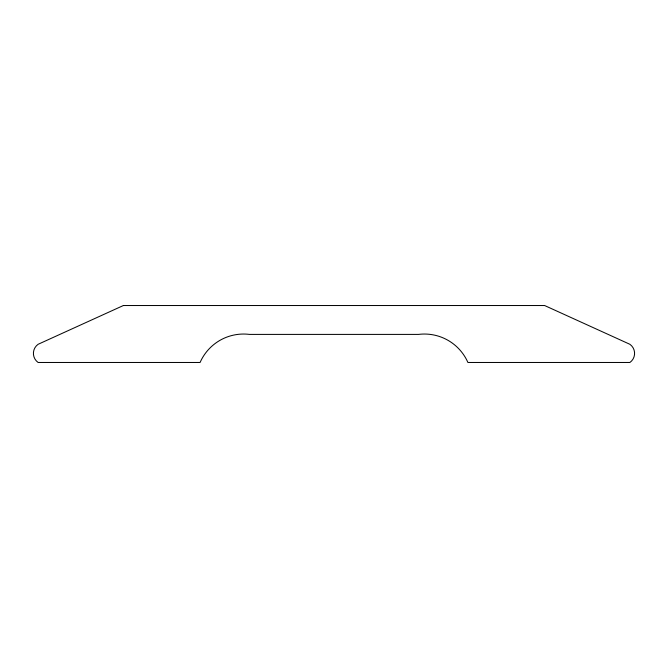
<?xml version="1.0" encoding="UTF-8"?>
<svg xmlns="http://www.w3.org/2000/svg" width="668" height="668" viewBox="0 0 668 668"><rect width="100%" height="100%" fill="white"/><g stroke="black" fill="none" stroke-linecap="round" stroke-linejoin="round"><path stroke-width="1" d="M123.38 305.526L38.109 344.296A11.131 11.131 0 0 0 38.109 362.474L200.091 362.474A47.52 47.52 0 0 1 249.44 334.401L418.56 334.401A47.52 47.52 0 0 1 467.909 362.474L629.891 362.474A11.131 11.131 0 0 0 629.891 344.296L544.62 305.526L123.38 305.526"/></g></svg>
